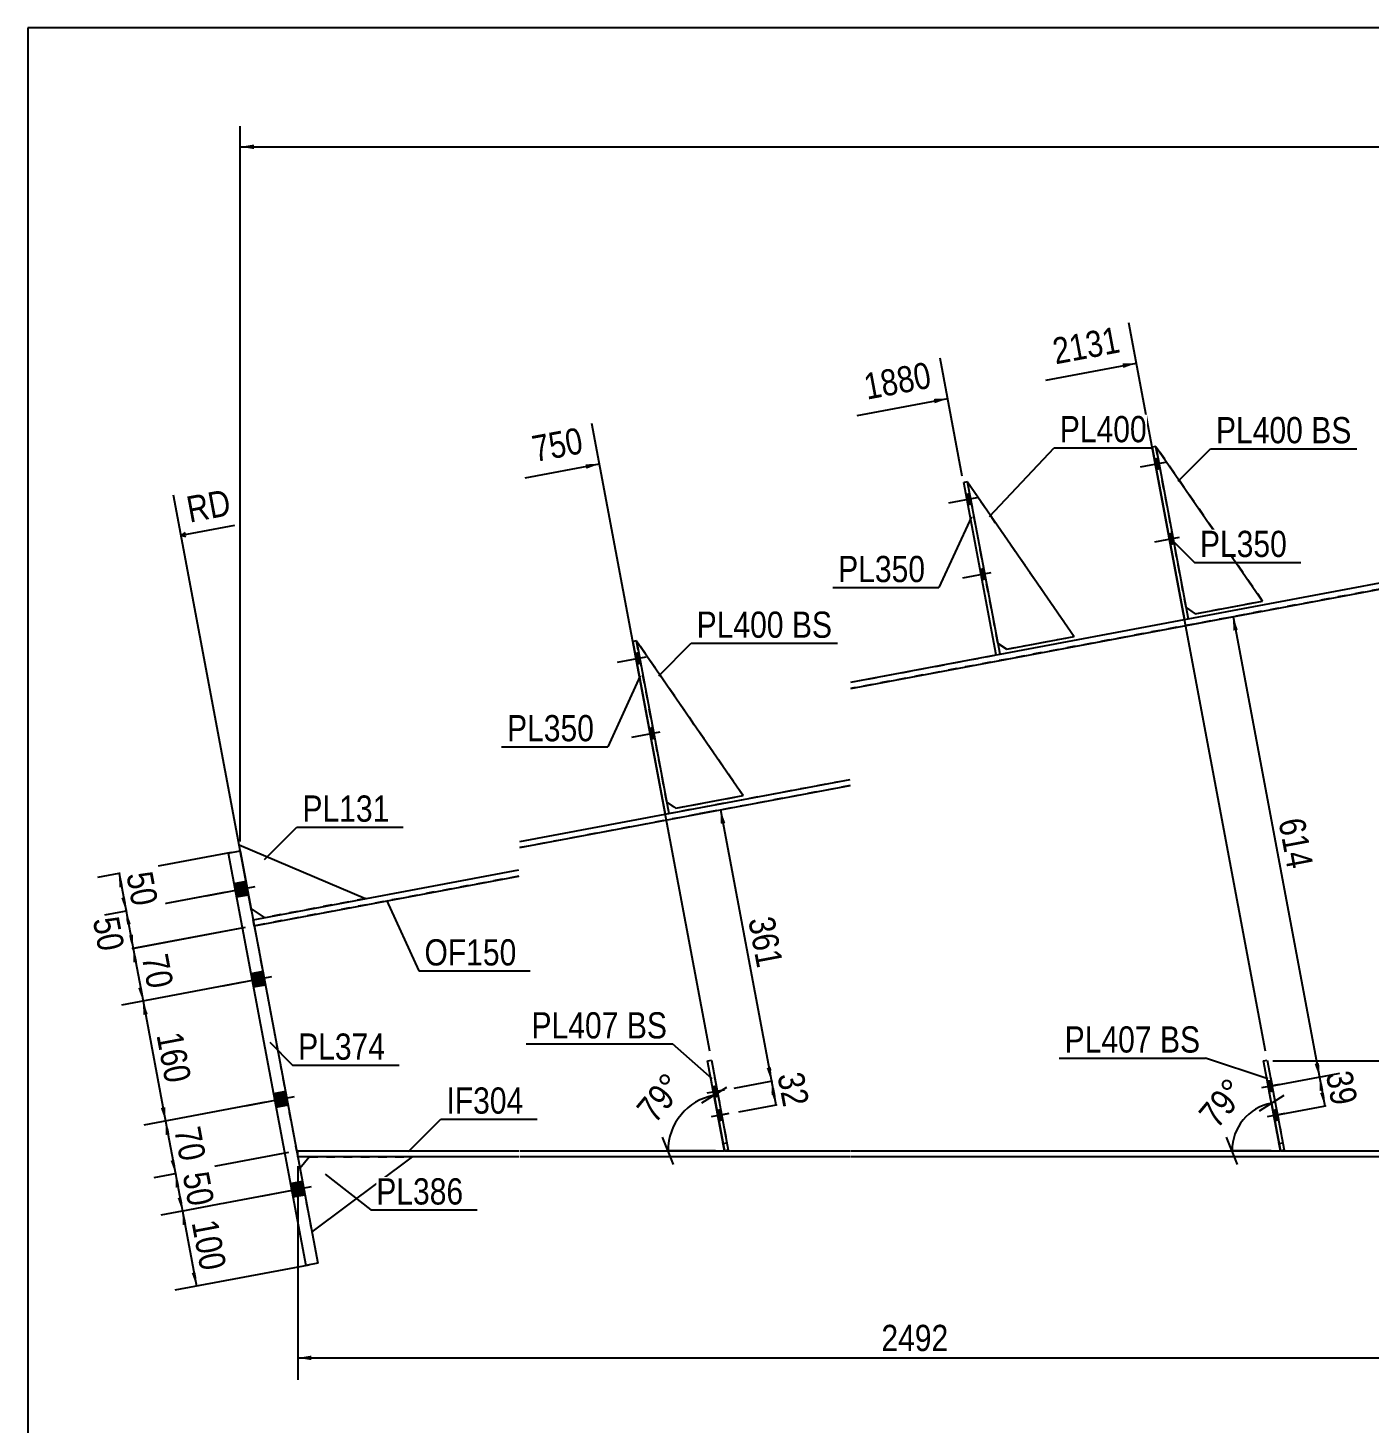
# Model space of a CAD drawing. Header units: millimetres. Extents: x -240 to 163, y -154 to 123.
# Drawn here: x -237.1 to -90.7, y -28.9 to 123.4 of the extents above; entities that cross this region are included whole.
import ezdxf

# ---------------------------------------------------------------- set-up
doc = ezdxf.new("R2010")
doc.units = ezdxf.units.MM
doc.linetypes.add('DXK_LINE_DOT1', pattern=[1.8814, 0.9407, -0.9407])
doc.linetypes.add('DXK_LINE_DOT2', pattern=[3.9198, 1.9599, -1.9599])
doc.styles.add('Arial Narrow', font='ARIALN.TTF', dxfattribs={"height": 0.2})

# ---------------------------------------------------------------- blocks, each defined once
blk = doc.blocks.new('Unknown-627308215-1211')
at = {"color": 5, "linetype": 'Continuous'}
for p, q in [((162.91, 123.44), (-237.09, 123.44)), ((-237.09, 123.44), (-237.09, -153.56))]:
    blk.add_line(p, q, dxfattribs=at)
blk = doc.blocks.new('Part-627308215-1392 - 1232')
at = {"color": 2, "linetype": 'Continuous'}
for p, q in [((-213.91, 33.59), (-214.03, 34.25)), ((-214.03, 34.25), (-200.21, 28.37)), ((-211.27, 26.29), (-212.72, 27.29))]:
    blk.add_line(p, q, dxfattribs=at)
at = {"color": 7, "linetype": 'DXK_LINE_DOT1'}
for p, q in [((-212.72, 27.29), (-213.91, 33.59)), ((-200.21, 28.37), (-211.27, 26.29))]:
    blk.add_line(p, q, dxfattribs=at)
blk = doc.blocks.new('Part-627308215-1397 - 1232')
at = {"color": 2, "linetype": 'Continuous'}
for p, q in [((-215.22, 33.35), (-213.91, 33.59)), ((-213.91, 33.59), (-205.45, -11.45)), ((-215.22, 33.35), (-206.76, -11.7)), ((-205.45, -11.45), (-206.76, -11.7))]:
    blk.add_line(p, q, dxfattribs=at)
blk = doc.blocks.new('Part-627308215-1387 - 1232')
at = {"color": 2, "linetype": 'Continuous'}
for p, q in [((-207.4, -1.06), (-206.38, 0.17)), ((-195.13, 0.17), (-206.09, -8.02))]:
    blk.add_line(p, q, dxfattribs=at)
at = {"color": 7, "linetype": 'DXK_LINE_DOT1'}
for p, q in [((-206.38, 0.17), (-195.13, 0.17)), ((-207.4, -1.06), (-206.09, -8.02))]:
    blk.add_line(p, q, dxfattribs=at)
blk = doc.blocks.new('Part-627308215-1556 - 1232')
at = {"color": 7, "linetype": 'DXK_LINE_DOT1'}
for p, q in [((-39.52, 71.55), (-147.22, 51.32)), ((-147.32, 40.71), (-183.37, 33.94)), ((-183.47, 30.83), (-212.37, 25.4)), ((-212.37, 25.4), (-207.76, 0.83)), ((-207.63, 0.83), (-183.47, 0.83)), ((-183.37, 0.83), (-161.03, 0.83)), ((-160.95, 0.83), (-147.32, 0.83)), ((-147.22, 0.83), (-100.34, 0.83)), ((-100.26, 0.83), (-39.52, 0.83))]:
    blk.add_line(p, q, dxfattribs=at)
at = {"color": 2, "linetype": 'Continuous'}
for p, q in [((-39.52, 0.83), (-39.52, 71.55)), ((-207.76, 0.83), (-207.63, 0.83))]:
    blk.add_line(p, q, dxfattribs=at)
blk = doc.blocks.new('Part-627308215-1529 - 1232')
at = {"color": 2, "linetype": 'Continuous'}
for p, q in [((-207.63, 0.17), (-207.63, 0.83)), ((-207.63, 0.83), (-183.47, 0.83)), ((-183.47, 0.17), (-207.63, 0.17)), ((-183.37, 0.83), (-161.03, 0.83)), ((-147.32, 0.17), (-183.37, 0.17)), ((-160.95, 0.83), (-147.32, 0.83)), ((-147.22, 0.83), (-100.34, 0.83)), ((-72.85, 0.17), (-147.22, 0.17)), ((-100.26, 0.83), (-72.85, 0.83))]:
    blk.add_line(p, q, dxfattribs=at)
at = {"color": 7, "linetype": 'DXK_LINE_DOT1'}
for p, q in [((-207.63, 0.17), (-207.63, 0.17)), ((-207.63, 0.17), (-207.63, 0.17)), ((-160.95, 0.83), (-161.03, 0.83)), ((-100.26, 0.83), (-100.34, 0.83)), ((-72.85, 0.83), (-72.85, 0.17))]:
    blk.add_line(p, q, dxfattribs=at)
blk = doc.blocks.new('Part-627308215-1465 - 1232')
at = {"color": 7, "linetype": 'DXK_LINE_DOT1'}
for p, q in [((-162.87, 10.65), (-162.46, 10.72)), ((-162.46, 10.72), (-160.62, 0.9)), ((-161.03, 0.82), (-162.87, 10.65)), ((-161.18, 1.64), (-160.77, 1.72)), ((-160.62, 0.9), (-161.03, 0.82))]:
    blk.add_line(p, q, dxfattribs=at)
blk = doc.blocks.new('Part-627308215-1534 - 1232')
at = {"color": 7, "linetype": 'DXK_LINE_DOT1'}
for p, q in [((-39.64, 72.2), (-72.39, 66.05)), ((-110.81, 58.84), (-110.4, 58.91)), ((-147.22, 52), (-130.95, 55.05)), ((-167.51, 37.6), (-147.32, 41.39)), ((-212.37, 25.4), (-212.49, 26.06))]:
    blk.add_line(p, q, dxfattribs=at)
at = {"color": 2, "linetype": 'Continuous'}
for p, q in [((-39.64, 72.2), (-71.98, 66.13)), ((-39.64, 72.2), (-39.52, 71.55)), ((-147.22, 51.32), (-39.52, 71.55)), ((-110.4, 58.91), (-72.39, 66.05)), ((-130.95, 55.05), (-110.81, 58.84)), ((-147.22, 52), (-131.36, 54.98)), ((-167.1, 37.67), (-147.32, 41.39)), ((-183.37, 33.94), (-147.32, 40.71)), ((-183.37, 34.62), (-167.51, 37.6)), ((-212.49, 26.06), (-183.47, 31.51)), ((-212.37, 25.4), (-183.47, 30.83))]:
    blk.add_line(p, q, dxfattribs=at)
blk = doc.blocks.new('Part-627308215-1470 - 1232')
at = {"color": 2, "linetype": 'Continuous'}
for p, q in [((-170.64, 56.51), (-158.99, 39.62)), ((-166.36, 38.24), (-158.99, 39.62)), ((-167.33, 38.9), (-166.36, 38.24))]:
    blk.add_line(p, q, dxfattribs=at)
at = {"color": 7, "linetype": 'DXK_LINE_DOT1'}
blk.add_line((-167.33, 38.9), (-170.64, 56.51), dxfattribs=at)
blk = doc.blocks.new('Part-627308215-1475 - 1232')
at = {"color": 2, "linetype": 'Continuous'}
for p, q in [((-170.64, 56.51), (-171.05, 56.43)), ((-171.05, 56.43), (-167.51, 37.6)), ((-170.64, 56.51), (-167.1, 37.67)), ((-167.51, 37.6), (-167.1, 37.67))]:
    blk.add_line(p, q, dxfattribs=at)
blk = doc.blocks.new('Part-627308215-1480 - 1232')
at = {"color": 2, "linetype": 'Continuous'}
for p, q in [((-134.49, 73.89), (-134.9, 73.81)), ((-131.36, 54.98), (-134.9, 73.81)), ((-130.95, 55.05), (-134.49, 73.89)), ((-131.36, 54.98), (-130.95, 55.05))]:
    blk.add_line(p, q, dxfattribs=at)
blk = doc.blocks.new('Bolt-627308215-1625 - 1232')
at = {"linetype": 'Continuous'}
for points in [[(-170.18, 54.05), (-170.39, 55.2), (-170.8, 55.12), (-170.58, 53.98)], [(-170.18, 54.05), (-170.39, 55.2), (-170.8, 55.12), (-170.58, 53.98)], [(-170.18, 54.05), (-170.39, 55.2), (-170.8, 55.12), (-170.58, 53.98)], [(-168.64, 45.86), (-168.85, 47.01), (-169.26, 46.93), (-169.05, 45.79)], [(-168.64, 45.86), (-168.85, 47.01), (-169.26, 46.93), (-169.05, 45.79)], [(-168.64, 45.86), (-168.85, 47.01), (-169.26, 46.93), (-169.05, 45.79)]]:
    blk.add_hatch(color=3, dxfattribs=at).paths.add_polyline_path(points)
at = {"color": 3, "linetype": 'Continuous'}
for p, q in [((-170.39, 55.2), (-170.8, 55.12)), ((-170.39, 55.2), (-170.8, 55.12)), ((-170.39, 55.2), (-170.8, 55.12)), ((-169.63, 54.75), (-172.74, 54.17)), ((-169.63, 54.75), (-172.74, 54.17)), ((-169.63, 54.75), (-172.74, 54.17)), ((-170.18, 54.05), (-170.58, 53.98)), ((-170.18, 54.05), (-170.58, 53.98)), ((-170.18, 54.05), (-170.58, 53.98)), ((-168.09, 46.56), (-171.2, 45.98)), ((-168.09, 46.56), (-171.2, 45.98)), ((-168.09, 46.56), (-171.2, 45.98)), ((-168.85, 47.01), (-169.26, 46.93)), ((-168.85, 47.01), (-169.26, 46.93)), ((-168.85, 47.01), (-169.26, 46.93)), ((-168.64, 45.86), (-169.05, 45.79)), ((-168.64, 45.86), (-169.05, 45.79)), ((-168.64, 45.86), (-169.05, 45.79))]:
    blk.add_line(p, q, dxfattribs=at)
blk = doc.blocks.new('Bolt-627308215-1613 - 1232')
at = {"linetype": 'Continuous'}
for points in [[(-161.72, 6.75), (-161.93, 7.9), (-162.34, 7.82), (-162.13, 6.68)], [(-161.23, 4.17), (-161.45, 5.32), (-161.86, 5.24), (-161.64, 4.1)]]:
    blk.add_hatch(color=3, dxfattribs=at).paths.add_polyline_path(points)
at = {"color": 3, "linetype": 'Continuous'}
for p, q in [((-161.93, 7.9), (-162.34, 7.82)), ((-161.17, 7.45), (-162.23, 7.25)), ((-161.72, 6.75), (-162.13, 6.68)), ((-161.45, 5.32), (-161.86, 5.24)), ((-160.68, 4.87), (-161.75, 4.67)), ((-161.23, 4.17), (-161.64, 4.1))]:
    blk.add_line(p, q, dxfattribs=at)
blk = doc.blocks.new('Bolt-627308215-1617 - 1232')
at = {"linetype": 'Continuous'}
for points in [[(-214.59, 29.99), (-214.31, 28.52), (-213, 28.76), (-213.28, 30.24)], [(-214.59, 29.99), (-214.31, 28.52), (-213, 28.76), (-213.28, 30.24)], [(-212.74, 20.16), (-212.47, 18.69), (-211.16, 18.93), (-211.43, 20.41)], [(-212.74, 20.16), (-212.47, 18.69), (-211.16, 18.93), (-211.43, 20.41)], [(-210.28, 7.06), (-210.01, 5.58), (-208.7, 5.83), (-208.97, 7.3)], [(-210.28, 7.06), (-210.01, 5.58), (-208.7, 5.83), (-208.97, 7.3)], [(-208.44, -2.77), (-208.16, -4.24), (-206.85, -4), (-207.13, -2.52)], [(-208.44, -2.77), (-208.16, -4.24), (-206.85, -4), (-207.13, -2.52)]]:
    blk.add_hatch(color=3, dxfattribs=at).paths.add_polyline_path(points)
at = {"color": 3, "linetype": 'Continuous'}
for p, q in [((-212.32, 29.65), (-217.64, 28.65)), ((-212.32, 29.65), (-217.64, 28.65)), ((-213.28, 30.24), (-214.59, 29.99)), ((-213.28, 30.24), (-214.59, 29.99)), ((-213, 28.76), (-214.31, 28.52)), ((-213, 28.76), (-214.31, 28.52)), ((-210.48, 19.82), (-215.8, 18.82)), ((-210.48, 19.82), (-215.8, 18.82)), ((-211.43, 20.41), (-212.74, 20.16)), ((-211.43, 20.41), (-212.74, 20.16)), ((-211.16, 18.93), (-212.47, 18.69)), ((-211.16, 18.93), (-212.47, 18.69)), ((-208.01, 6.72), (-213.34, 5.72)), ((-208.01, 6.72), (-213.34, 5.72)), ((-208.97, 7.3), (-210.28, 7.06)), ((-208.97, 7.3), (-210.28, 7.06)), ((-208.7, 5.83), (-210.01, 5.58)), ((-208.7, 5.83), (-210.01, 5.58)), ((-207.13, -2.52), (-208.44, -2.77)), ((-207.13, -2.52), (-208.44, -2.77)), ((-206.17, -3.11), (-211.49, -4.11)), ((-206.17, -3.11), (-211.49, -4.11)), ((-206.85, -4), (-208.16, -4.24)), ((-206.85, -4), (-208.16, -4.24))]:
    blk.add_line(p, q, dxfattribs=at)
blk = doc.blocks.new('Bolt-627308215-1624 - 1232')
at = {"color": 3, "linetype": 'DXK_LINE_DOT2'}
for p, q in [((-161.93, 7.9), (-162.34, 7.82)), ((-161.05, 7.47), (-163.75, 6.97)), ((-161.72, 6.75), (-162.13, 6.68)), ((-160.56, 4.89), (-163.26, 4.38)), ((-161.45, 5.32), (-161.86, 5.24)), ((-161.23, 4.17), (-161.64, 4.1))]:
    blk.add_line(p, q, dxfattribs=at)
blk = doc.blocks.new('Bolt-627308215-1626 - 1232')
at = {"linetype": 'Continuous'}
for points in [[(-134.03, 71.43), (-134.24, 72.58), (-134.65, 72.5), (-134.44, 71.36)], [(-134.03, 71.43), (-134.24, 72.58), (-134.65, 72.5), (-134.44, 71.36)], [(-134.03, 71.43), (-134.24, 72.58), (-134.65, 72.5), (-134.44, 71.36)], [(-132.49, 63.24), (-132.71, 64.39), (-133.12, 64.31), (-132.9, 63.17)], [(-132.49, 63.24), (-132.71, 64.39), (-133.12, 64.31), (-132.9, 63.17)], [(-132.49, 63.24), (-132.71, 64.39), (-133.12, 64.31), (-132.9, 63.17)]]:
    blk.add_hatch(color=3, dxfattribs=at).paths.add_polyline_path(points)
at = {"color": 3, "linetype": 'Continuous'}
for p, q in [((-133.48, 72.13), (-136.59, 71.55)), ((-133.48, 72.13), (-136.59, 71.55)), ((-133.48, 72.13), (-136.59, 71.55)), ((-134.24, 72.58), (-134.65, 72.5)), ((-134.24, 72.58), (-134.65, 72.5)), ((-134.24, 72.58), (-134.65, 72.5)), ((-134.03, 71.43), (-134.44, 71.36)), ((-134.03, 71.43), (-134.44, 71.36)), ((-134.03, 71.43), (-134.44, 71.36)), ((-132.71, 64.39), (-133.12, 64.31)), ((-132.71, 64.39), (-133.12, 64.31)), ((-132.71, 64.39), (-133.12, 64.31)), ((-131.94, 63.94), (-135.06, 63.36)), ((-131.94, 63.94), (-135.06, 63.36)), ((-131.94, 63.94), (-135.06, 63.36)), ((-132.49, 63.24), (-132.9, 63.17)), ((-132.49, 63.24), (-132.9, 63.17)), ((-132.49, 63.24), (-132.9, 63.17))]:
    blk.add_line(p, q, dxfattribs=at)
blk = doc.blocks.new('Part-627308215-1670 - 1232')
at = {"color": 7, "linetype": 'DXK_LINE_DOT1'}
for p, q in [((-134.53, 73.88), (-131.22, 56.27)), ((-122.88, 56.99), (-134.53, 73.88)), ((-130.25, 55.61), (-122.88, 56.99)), ((-131.22, 56.27), (-131.18, 56.24))]:
    blk.add_line(p, q, dxfattribs=at)
at = {"color": 2, "linetype": 'Continuous'}
for p, q in [((-130.25, 55.61), (-131.18, 56.24)), ((-130.21, 55.62), (-130.25, 55.61))]:
    blk.add_line(p, q, dxfattribs=at)
blk = doc.blocks.new('Part-627308215-1700 - 1232')
at = {"color": 7, "linetype": 'DXK_LINE_DOT1'}
for p, q in [((-158.99, 39.62), (-170.64, 56.51)), ((-166.36, 38.24), (-158.99, 39.62)), ((-167.33, 38.9), (-166.36, 38.24))]:
    blk.add_line(p, q, dxfattribs=at)
blk = doc.blocks.new('Part-627308215-1715 - 1232')
at = {"color": 2, "linetype": 'Continuous'}
for p, q in [((-162.87, 10.65), (-162.46, 10.72)), ((-162.46, 10.72), (-160.62, 0.9)), ((-161.03, 0.82), (-162.87, 10.65)), ((-160.62, 0.9), (-161.03, 0.82))]:
    blk.add_line(p, q, dxfattribs=at)
blk = doc.blocks.new('Part-627308215-1720 - 1232')
at = {"color": 2, "linetype": 'Continuous'}
for p, q in [((-134.49, 73.89), (-122.84, 57)), ((-130.21, 55.62), (-122.84, 57)), ((-131.18, 56.28), (-130.21, 55.62))]:
    blk.add_line(p, q, dxfattribs=at)
at = {"color": 7, "linetype": 'DXK_LINE_DOT1'}
blk.add_line((-131.18, 56.28), (-134.49, 73.89), dxfattribs=at)
blk = doc.blocks.new('Part-627308215-1726 - 1232')
at = {"color": 2, "linetype": 'Continuous'}
for p, q in [((-113.93, 77.75), (-114.34, 77.67)), ((-113.93, 77.75), (-110.4, 58.91)), ((-114.34, 77.67), (-110.81, 58.84)), ((-110.81, 58.84), (-110.4, 58.91))]:
    blk.add_line(p, q, dxfattribs=at)
blk = doc.blocks.new('Bolt-627308215-1727 - 1232')
at = {"linetype": 'Continuous'}
for points in [[(-113.47, 75.29), (-113.69, 76.44), (-114.1, 76.36), (-113.88, 75.22)], [(-113.47, 75.29), (-113.69, 76.44), (-114.1, 76.36), (-113.88, 75.22)], [(-113.47, 75.29), (-113.69, 76.44), (-114.1, 76.36), (-113.88, 75.22)], [(-111.93, 67.1), (-112.15, 68.25), (-112.56, 68.17), (-112.34, 67.03)], [(-111.93, 67.1), (-112.15, 68.25), (-112.56, 68.17), (-112.34, 67.03)], [(-111.93, 67.1), (-112.15, 68.25), (-112.56, 68.17), (-112.34, 67.03)]]:
    blk.add_hatch(color=3, dxfattribs=at).paths.add_polyline_path(points)
at = {"color": 3, "linetype": 'Continuous'}
for p, q in [((-113.69, 76.44), (-114.1, 76.36)), ((-113.69, 76.44), (-114.1, 76.36)), ((-113.69, 76.44), (-114.1, 76.36)), ((-112.92, 75.99), (-115.63, 75.48)), ((-112.92, 75.99), (-115.63, 75.48)), ((-112.92, 75.99), (-115.63, 75.48)), ((-113.47, 75.29), (-113.88, 75.22)), ((-113.47, 75.29), (-113.88, 75.22)), ((-113.47, 75.29), (-113.88, 75.22)), ((-111.39, 67.8), (-114.09, 67.29)), ((-111.39, 67.8), (-114.09, 67.29)), ((-111.39, 67.8), (-114.09, 67.29)), ((-112.15, 68.25), (-112.56, 68.17)), ((-112.15, 68.25), (-112.56, 68.17)), ((-112.15, 68.25), (-112.56, 68.17)), ((-111.93, 67.1), (-112.34, 67.03)), ((-111.93, 67.1), (-112.34, 67.03)), ((-111.93, 67.1), (-112.34, 67.03))]:
    blk.add_line(p, q, dxfattribs=at)
blk = doc.blocks.new('Part-627308215-1732 - 1232')
at = {"color": 2, "linetype": 'Continuous'}
for p, q in [((-113.93, 77.75), (-102.28, 60.86)), ((-110.63, 60.14), (-109.65, 59.48)), ((-109.65, 59.48), (-102.28, 60.86))]:
    blk.add_line(p, q, dxfattribs=at)
at = {"color": 7, "linetype": 'DXK_LINE_DOT1'}
blk.add_line((-110.63, 60.14), (-113.93, 77.75), dxfattribs=at)
blk = doc.blocks.new('Part-627308215-1737 - 1232')
at = {"color": 7, "linetype": 'DXK_LINE_DOT1'}
for p, q in [((-102.28, 60.86), (-113.93, 77.75)), ((-110.63, 60.14), (-109.65, 59.48)), ((-109.65, 59.48), (-102.28, 60.86))]:
    blk.add_line(p, q, dxfattribs=at)
blk = doc.blocks.new('Part-627308215-11089 - 1232')
at = {"color": 7, "linetype": 'DXK_LINE_DOT1'}
for p, q in [((-102.18, 10.65), (-101.77, 10.72)), ((-101.77, 10.72), (-99.92, 0.9)), ((-100.33, 0.82), (-102.18, 10.65)), ((-100.49, 1.64), (-100.08, 1.72)), ((-99.92, 0.9), (-100.33, 0.82))]:
    blk.add_line(p, q, dxfattribs=at)
blk = doc.blocks.new('Part-627308215-11092 - 1232')
at = {"color": 2, "linetype": 'Continuous'}
for p, q in [((-102.18, 10.65), (-101.77, 10.72)), ((-101.77, 10.72), (-99.92, 0.9)), ((-100.33, 0.82), (-102.18, 10.65)), ((-99.92, 0.9), (-100.33, 0.82))]:
    blk.add_line(p, q, dxfattribs=at)
blk = doc.blocks.new('Bolt-627308215-11095 - 1232')
at = {"color": 3, "linetype": 'DXK_LINE_DOT2'}
for p, q in [((-100.46, 8.07), (-103.17, 7.56)), ((-101.35, 8.49), (-101.76, 8.42)), ((-101.14, 7.35), (-101.54, 7.27)), ((-99.87, 4.89), (-102.57, 4.38)), ((-100.75, 5.32), (-101.16, 5.24)), ((-100.54, 4.17), (-100.95, 4.1))]:
    blk.add_line(p, q, dxfattribs=at)
blk = doc.blocks.new('Bolt-627308215-11098 - 1232')
at = {"linetype": 'Continuous'}
for points in [[(-101.14, 7.35), (-101.35, 8.49), (-101.76, 8.42), (-101.54, 7.27)], [(-100.54, 4.17), (-100.75, 5.32), (-101.16, 5.24), (-100.95, 4.1)]]:
    blk.add_hatch(color=3, dxfattribs=at).paths.add_polyline_path(points)
at = {"color": 3, "linetype": 'Continuous'}
for p, q in [((-101.35, 8.49), (-101.76, 8.42)), ((-100.59, 8.04), (-101.65, 7.84)), ((-101.14, 7.35), (-101.54, 7.27)), ((-100.75, 5.32), (-101.16, 5.24)), ((-99.99, 4.87), (-101.06, 4.67)), ((-100.54, 4.17), (-100.95, 4.1))]:
    blk.add_line(p, q, dxfattribs=at)
blk = doc.blocks.new('StraightDimension-627308215-10400 - 1232')
at = {"linetype": 'Continuous'}
for points in [[(-161.43, 36.53), (-161.47, 38.05), (-160.94, 36.62)], [(-155.94, 9.97), (-155.91, 8.45), (-156.43, 9.87)]]:
    blk.add_hatch(color=7, dxfattribs=at).paths.add_polyline_path(points)
at = {"color": 7, "linetype": 'Continuous'}
for p, q in [((-161.88, 37.98), (-163.82, 37.61)), ((-161.47, 38.05), (-155.91, 8.45)), ((-159.99, 7.68), (-153.69, 8.86))]:
    blk.add_line(p, q, dxfattribs=at)
at = {"color": 0}
blk.add_wipeout([(-157.92, 19.99), (-153.79, 20.77), (-155.03, 27.34), (-159.16, 26.56)], dxfattribs=at)
at = {"color": 3, "style": 'Arial Narrow'}
blk.add_text('361', height=2.863, rotation=-79.3661, dxfattribs=at).set_placement((-158.45, 26.08))
blk = doc.blocks.new('StraightDimension-627308215-12039 - 1232')
at = {"linetype": 'Continuous'}
blk.add_hatch(color=7, dxfattribs=at).paths.add_polyline_path([(-176.21, 75.8), (-174.69, 75.83), (-176.12, 75.3)])
at = {"color": 7, "linetype": 'Continuous'}
for p, q in [((-162.65, 11.71), (-175.52, 80.25)), ((-182.78, 74.31), (-174.69, 75.83))]:
    blk.add_line(p, q, dxfattribs=at)
at = {"color": 0, "linetype": 'Continuous'}
blk.add_wipeout([(-214.06, 69.81), (-214.84, 73.93), (-220.68, 72.84), (-219.91, 68.71)], dxfattribs=at)
at = {"color": 7, "linetype": 'Continuous'}
for p, q in [((-212.68, 27.04), (-221.2, 72.43)), ((-214.54, 69.11), (-220.37, 68.01)), ((-219.93, 68.35), (-220.37, 68.01)), ((-219.84, 67.86), (-220.37, 68.01))]:
    blk.add_line(p, q, dxfattribs=at)
at = {"color": 3, "linetype": 'Continuous', "style": 'Arial Narrow'}
blk.add_text('RD', height=2.863, rotation=10.6341, dxfattribs=at).set_placement((-219.43, 69.41))
at = {"color": 0}
blk.add_wipeout([(-175.62, 76.57), (-176.39, 80.7), (-182.96, 79.46), (-182.19, 75.33)], dxfattribs=at)
at = {"color": 3, "style": 'Arial Narrow'}
blk.add_text('750', height=2.863, rotation=10.6341, dxfattribs=at).set_placement((-181.71, 76.03))
blk = doc.blocks.new('StraightDimension-627308215-2110 - 1232')
at = {"linetype": 'Continuous'}
for points in [[(-225.57, 21.4), (-225.6, 22.92), (-225.08, 21.49)], [(-224.55, 18.71), (-224.52, 17.19), (-225.05, 18.61)]]:
    blk.add_hatch(color=7, dxfattribs=at).paths.add_polyline_path(points)
at = {"color": 7, "linetype": 'Continuous'}
for p, q in [((-213.35, 25.22), (-227.96, 22.48)), ((-225.6, 22.92), (-224.52, 17.19)), ((-213.59, 19.24), (-226.88, 16.74))]:
    blk.add_line(p, q, dxfattribs=at)
at = {"color": 0}
blk.add_wipeout([(-224.47, 17.69), (-220.34, 18.47), (-221.23, 23.24), (-225.36, 22.47)], dxfattribs=at)
at = {"color": 3, "style": 'Arial Narrow'}
blk.add_text('70', height=2.863, rotation=-79.3661, dxfattribs=at).set_placement((-224.66, 21.99))
blk = doc.blocks.new('StraightDimension-627308215-1872 - 1232')
at = {"linetype": 'Continuous'}
for points in [[(-206.13, -22.03), (-207.63, -21.78), (-206.13, -21.53)], [(-74.35, -21.53), (-72.85, -21.78), (-74.35, -22.03)]]:
    blk.add_hatch(color=7, dxfattribs=at).paths.add_polyline_path(points)
at = {"color": 7, "linetype": 'Continuous'}
for p, q in [((-207.63, -0.83), (-207.63, -24.18)), ((-72.85, -1.83), (-72.85, -24.18)), ((-207.63, -21.78), (-72.85, -21.78))]:
    blk.add_line(p, q, dxfattribs=at)
at = {"color": 0}
blk.add_wipeout([(-135.99, -21.63), (-135.99, -17.43), (-144.5, -17.43), (-144.5, -21.63)], dxfattribs=at)
at = {"color": 3, "style": 'Arial Narrow'}
blk.add_text('2492', height=2.863, dxfattribs=at).set_placement((-143.9, -21.03))
blk = doc.blocks.new('StraightDimension-627308215-2024 - 1232')
at = {"linetype": 'Continuous'}
blk.add_hatch(color=7, dxfattribs=at).paths.add_polyline_path([(-212.41, 110.21), (-213.91, 110.46), (-212.41, 110.71)])
at = {"color": 7, "linetype": 'Continuous'}
for p, q in [((-213.91, 34.59), (-213.91, 112.71)), ((-213.91, 110.46), (134.87, 110.46))]:
    blk.add_line(p, q, dxfattribs=at)
blk = doc.blocks.new('StraightDimension-627308215-2077 - 1232')
at = {"linetype": 'Continuous'}
for points in [[(-224.49, 15.67), (-224.52, 17.19), (-224, 15.76)], [(-222.09, 5.6), (-222.06, 4.08), (-222.58, 5.51)]]:
    blk.add_hatch(color=7, dxfattribs=at).paths.add_polyline_path(points)
at = {"color": 7, "linetype": 'Continuous'}
for p, q in [((-213.59, 19.24), (-226.88, 16.74)), ((-224.52, 17.19), (-222.06, 4.08)), ((-211.13, 6.14), (-224.42, 3.64))]:
    blk.add_line(p, q, dxfattribs=at)
at = {"color": 0}
blk.add_wipeout([(-222.53, 7.38), (-218.4, 8.15), (-219.63, 14.72), (-223.76, 13.95)], dxfattribs=at)
at = {"color": 3, "style": 'Arial Narrow'}
blk.add_text('160', height=2.863, rotation=-79.3661, dxfattribs=at).set_placement((-223.06, 13.47))
blk = doc.blocks.new('StraightDimension-627308215-2084 - 1232')
at = {"linetype": 'Continuous'}
for points in [[(-222.03, 2.56), (-222.06, 4.08), (-221.54, 2.65)], [(-221.01, -0.15), (-220.98, -1.67), (-221.5, -0.25)]]:
    blk.add_hatch(color=7, dxfattribs=at).paths.add_polyline_path(points)
at = {"color": 7, "linetype": 'Continuous'}
for p, q in [((-211.13, 6.14), (-224.42, 3.64)), ((-222.06, 4.08), (-220.98, -1.67)), ((-208.62, 0.65), (-223.34, -2.12))]:
    blk.add_line(p, q, dxfattribs=at)
at = {"color": 0}
blk.add_wipeout([(-220.93, -1.15), (-216.8, -0.38), (-217.69, 4.39), (-221.82, 3.62)], dxfattribs=at)
at = {"color": 3, "style": 'Arial Narrow'}
blk.add_text('70', height=2.863, rotation=-79.3661, dxfattribs=at).set_placement((-221.12, 3.14))
blk = doc.blocks.new('StraightDimension-627308215-2092 - 1232')
at = {"linetype": 'Continuous'}
for points in [[(-220.95, -3.19), (-220.98, -1.67), (-220.46, -3.1)], [(-220.25, -4.23), (-220.22, -5.75), (-220.74, -4.32)]]:
    blk.add_hatch(color=7, dxfattribs=at).paths.add_polyline_path(points)
at = {"color": 7, "linetype": 'Continuous'}
for p, q in [((-208.62, 0.65), (-223.34, -2.12)), ((-220.98, -1.67), (-220.22, -5.75)), ((-207.85, -3.42), (-222.57, -6.19))]:
    blk.add_line(p, q, dxfattribs=at)
at = {"color": 0}
blk.add_wipeout([(-220, -6.07), (-215.88, -5.29), (-216.77, -0.52), (-220.9, -1.3)], dxfattribs=at)
at = {"color": 3, "style": 'Arial Narrow'}
blk.add_text('50', height=2.863, rotation=-79.3661, dxfattribs=at).set_placement((-220.2, -1.77))
blk = doc.blocks.new('StraightDimension-627308215-2100 - 1232')
at = {"linetype": 'Continuous'}
for points in [[(-220.19, -7.27), (-220.22, -5.75), (-219.69, -7.17)], [(-218.71, -12.42), (-218.68, -13.94), (-219.2, -12.51)]]:
    blk.add_hatch(color=7, dxfattribs=at).paths.add_polyline_path(points)
at = {"color": 7, "linetype": 'Continuous'}
for p, q in [((-207.85, -3.42), (-222.57, -6.19)), ((-220.22, -5.75), (-218.68, -13.94)), ((-206.43, -11.64), (-221.04, -14.38))]:
    blk.add_line(p, q, dxfattribs=at)
at = {"color": 0}
blk.add_wipeout([(-218.68, -13.1), (-214.56, -12.32), (-215.79, -5.75), (-219.92, -6.53)], dxfattribs=at)
at = {"color": 3, "style": 'Arial Narrow'}
blk.add_text('100', height=2.863, rotation=-79.3661, dxfattribs=at).set_placement((-219.22, -7.01))
blk = doc.blocks.new('StraightDimension-627308215-2119 - 1232')
at = {"linetype": 'Continuous'}
for points in [[(-226.34, 25.49), (-226.37, 27.01), (-225.85, 25.59)], [(-225.63, 24.44), (-225.6, 22.92), (-226.12, 24.35)]]:
    blk.add_hatch(color=7, dxfattribs=at).paths.add_polyline_path(points)
at = {"color": 7, "linetype": 'Continuous'}
for p, q in [((-215.43, 29.07), (-228.58, 26.6)), ((-226.37, 27.01), (-225.6, 22.92)), ((-213.35, 25.22), (-227.81, 22.5))]:
    blk.add_line(p, q, dxfattribs=at)
at = {"color": 0}
blk.add_wipeout([(-229.81, 21.78), (-225.68, 22.55), (-226.58, 27.33), (-230.71, 26.55)], dxfattribs=at)
at = {"color": 3, "style": 'Arial Narrow'}
blk.add_text('50', height=2.863, rotation=-79.3661, dxfattribs=at).set_placement((-230.01, 26.07))
blk = doc.blocks.new('StraightDimension-627308215-2128 - 1232')
at = {"linetype": 'Continuous'}
for points in [[(-227.11, 29.59), (-227.14, 31.11), (-226.61, 29.68)], [(-226.4, 28.54), (-226.37, 27.01), (-226.89, 28.44)]]:
    blk.add_hatch(color=7, dxfattribs=at).paths.add_polyline_path(points)
at = {"color": 7, "linetype": 'Continuous'}
for p, q in [((-214.89, 33.41), (-229.5, 30.67)), ((-227.14, 31.11), (-226.37, 27.01)), ((-215.43, 29.07), (-228.73, 26.57))]:
    blk.add_line(p, q, dxfattribs=at)
at = {"color": 0}
blk.add_wipeout([(-226.16, 26.7), (-222.03, 27.48), (-222.93, 32.25), (-227.05, 31.48)], dxfattribs=at)
at = {"color": 3, "style": 'Arial Narrow'}
blk.add_text('50', height=2.863, rotation=-79.3661, dxfattribs=at).set_placement((-226.35, 31))
blk = doc.blocks.new('StraightDimension-627308215-10399 - 1232')
at = {"linetype": 'Continuous'}
for points in [[(-155.87, 6.93), (-155.91, 8.45), (-155.38, 7.02)], [(-155.45, 7.38), (-155.42, 5.86), (-155.94, 7.29)]]:
    blk.add_hatch(color=7, dxfattribs=at).paths.add_polyline_path(points)
at = {"color": 7, "linetype": 'Continuous'}
for p, q in [((-159.99, 7.68), (-153.69, 8.86)), ((-155.91, 8.45), (-155.42, 5.86)), ((-159.48, 5.1), (-153.21, 6.27))]:
    blk.add_line(p, q, dxfattribs=at)
at = {"color": 0}
blk.add_wipeout([(-155.07, 4.79), (-150.94, 5.57), (-151.84, 10.34), (-155.96, 9.57)], dxfattribs=at)
at = {"color": 3, "style": 'Arial Narrow'}
blk.add_text('32', height=2.863, rotation=-79.3661, dxfattribs=at).set_placement((-155.26, 9.09))
blk = doc.blocks.new('StraightDimension-627308215-11403 - 1232')
at = {"linetype": 'Continuous'}
for points in [[(-78.21, 9.15), (-77.96, 10.65), (-77.71, 9.15)], [(-77.71, 2.32), (-77.96, 0.82), (-78.21, 2.32)]]:
    blk.add_hatch(color=7, dxfattribs=at).paths.add_polyline_path(points)
at = {"color": 7, "linetype": 'Continuous'}
for p, q in [((-101.18, 10.65), (-75.56, 10.65)), ((-77.96, 0.82), (-77.96, 10.65)), ((-99.33, 0.82), (-75.56, 0.82))]:
    blk.add_line(p, q, dxfattribs=at)
at = {"color": 0}
blk.add_wipeout([(-78.11, 9.08), (-82.31, 9.08), (-82.31, 2.39), (-78.11, 2.39)], dxfattribs=at)
at = {"color": 3, "style": 'Arial Narrow'}
blk.add_text('118', height=2.863, rotation=90.0002, dxfattribs=at).set_placement((-78.71, 2.99))
blk = doc.blocks.new('StraightDimension-627308215-11870 - 1232')
at = {"linetype": 'Continuous'}
for points in [[(-96.04, 7.37), (-96.07, 8.89), (-95.55, 7.46)], [(-95.51, 7.24), (-95.48, 5.72), (-96, 7.14)]]:
    blk.add_hatch(color=7, dxfattribs=at).paths.add_polyline_path(points)
at = {"color": 7, "linetype": 'Continuous'}
for p, q in [((-101.43, 7.89), (-93.86, 9.31)), ((-96.07, 8.89), (-95.48, 5.72)), ((-100.83, 4.71), (-93.27, 6.13))]:
    blk.add_line(p, q, dxfattribs=at)
at = {"color": 0}
blk.add_wipeout([(-95.18, 4.94), (-91.05, 5.72), (-91.95, 10.49), (-96.08, 9.72)], dxfattribs=at)
at = {"color": 3, "style": 'Arial Narrow'}
blk.add_text('39', height=2.863, rotation=-79.3661, dxfattribs=at).set_placement((-95.38, 9.24))
blk = doc.blocks.new('StraightDimension-627308215-11871 - 1232')
at = {"linetype": 'Continuous'}
for points in [[(-105.48, 57.63), (-105.51, 59.15), (-104.99, 57.73)], [(-96.11, 10.41), (-96.07, 8.89), (-96.6, 10.32)]]:
    blk.add_hatch(color=7, dxfattribs=at).paths.add_polyline_path(points)
at = {"color": 7, "linetype": 'Continuous'}
for p, q in [((-131.53, 54.27), (-103.3, 59.57)), ((-105.51, 59.15), (-96.07, 8.89)), ((-101.43, 7.89), (-93.86, 9.31))]:
    blk.add_line(p, q, dxfattribs=at)
at = {"color": 0}
blk.add_wipeout([(-100.03, 30.76), (-95.9, 31.54), (-97.14, 38.11), (-101.26, 37.33)], dxfattribs=at)
at = {"color": 3, "style": 'Arial Narrow'}
blk.add_text('614', height=2.863, rotation=-79.3661, dxfattribs=at).set_placement((-100.56, 36.86))
blk = doc.blocks.new('StraightDimension-627308215-12037 - 1232')
at = {"linetype": 'Continuous'}
blk.add_hatch(color=7, dxfattribs=at).paths.add_polyline_path([(-117.58, 86.8), (-116.06, 86.83), (-117.49, 86.31)])
at = {"color": 7, "linetype": 'Continuous'}
for p, q in [((-101.95, 11.71), (-116.89, 91.25)), ((-125.95, 84.97), (-116.06, 86.83))]:
    blk.add_line(p, q, dxfattribs=at)
at = {"color": 0}
blk.add_wipeout([(-116.99, 87.57), (-117.76, 91.7), (-126.13, 90.13), (-125.36, 86)], dxfattribs=at)
at = {"color": 3, "style": 'Arial Narrow'}
blk.add_text('2131', height=2.863, rotation=10.6341, dxfattribs=at).set_placement((-124.88, 86.7))
blk = doc.blocks.new('StraightDimension-627308215-12038 - 1232')
at = {"linetype": 'Continuous'}
blk.add_hatch(color=7, dxfattribs=at).paths.add_polyline_path([(-138.18, 82.94), (-136.66, 82.97), (-138.09, 82.45)])
at = {"color": 7, "linetype": 'Continuous'}
for p, q in [((-135.07, 74.51), (-137.49, 87.39)), ((-146.55, 81.11), (-136.66, 82.97))]:
    blk.add_line(p, q, dxfattribs=at)
at = {"color": 0}
blk.add_wipeout([(-137.59, 83.71), (-138.36, 87.84), (-146.73, 86.27), (-145.96, 82.14)], dxfattribs=at)
at = {"color": 3, "style": 'Arial Narrow'}
blk.add_text('1880', height=2.863, rotation=10.6341, dxfattribs=at).set_placement((-145.48, 82.84))
blk = doc.blocks.new('AngleDimension-627308215-12845 - 1232')
at = {"color": 1, "linetype": 'Continuous'}
for p, q in [((-99.95, 6.89), (-102.67, 5.16)), ((-101.31, 6.02), (-100.34, 0.83)), ((-105.02, -0.67), (-106.22, 2.33)), ((-101.34, 0.83), (-105.62, 0.83)), ((-105.62, 0.83), (-100.34, 0.83))]:
    blk.add_line(p, q, dxfattribs=at)
blk.add_arc((-100.34, 0.83), 5.28, 100.6362, 180, dxfattribs=at)
at = {"color": 0}
blk.add_wipeout([(-103.03, 7.27), (-106.26, 9.95), (-110.39, 4.98), (-107.16, 2.3)], dxfattribs=at)
at = {"color": 136, "style": 'Arial Narrow'}
blk.add_text('79°', height=2.863, rotation=50.3172, dxfattribs=at).set_placement((-107.23, 3.14))
blk = doc.blocks.new('AngleDimension-627308215-12892 - 1232')
at = {"color": 1, "linetype": 'Continuous'}
for p, q in [((-160.8, 7.76), (-163.53, 6.03)), ((-162.17, 6.9), (-161.03, 0.83)), ((-166.6, -0.67), (-167.8, 2.33)), ((-162.03, 0.83), (-167.2, 0.83)), ((-167.2, 0.83), (-161.03, 0.83))]:
    blk.add_line(p, q, dxfattribs=at)
blk.add_arc((-161.03, 0.83), 6.17, 100.6362, 180, dxfattribs=at)
at = {"color": 0}
blk.add_wipeout([(-164.41, 7.83), (-167.64, 10.51), (-171.76, 5.54), (-168.53, 2.86)], dxfattribs=at)
at = {"color": 136, "style": 'Arial Narrow'}
blk.add_text('79°', height=2.863, rotation=50.3172, dxfattribs=at).set_placement((-168.61, 3.71))
blk = doc.blocks.new('Mark-627308215-1525 - 1232')
at = {"color": 0}
blk.add_wipeout([(-182.99, 4.89), (-182.99, 7.89), (-191.39, 7.89), (-191.39, 4.89)], dxfattribs=at)
blk.add_wipeout([(-182.99, 4.89), (-182.99, 7.89), (-191.39, 7.89), (-191.39, 4.89)], dxfattribs=at)
at = {"color": 7, "linetype": 'Continuous'}
for p, q in [((-195.53, 0.76), (-191.99, 4.29)), ((-191.99, 4.29), (-181.49, 4.29))]:
    blk.add_line(p, q, dxfattribs=at)
at = {"color": 3, "style": 'Arial Narrow'}
blk.add_text('IF304', height=2.863, dxfattribs=at).set_placement((-191.39, 4.89))
blk = doc.blocks.new('Mark-627308215-1530 - 1232')
at = {"color": 0}
blk.add_wipeout([(-183.74, 21.07), (-183.74, 24.07), (-193.79, 24.07), (-193.79, 21.07)], dxfattribs=at)
blk.add_wipeout([(-183.74, 21.07), (-183.74, 24.07), (-193.79, 24.07), (-193.79, 21.07)], dxfattribs=at)
at = {"color": 7, "linetype": 'Continuous'}
for p, q in [((-197.92, 28.21), (-194.39, 20.47)), ((-194.39, 20.47), (-182.24, 20.47))]:
    blk.add_line(p, q, dxfattribs=at)
at = {"color": 3, "style": 'Arial Narrow'}
blk.add_text('OF150', height=2.863, dxfattribs=at).set_placement((-193.79, 21.07))
blk = doc.blocks.new('Mark-627308215-1383 - 1232')
at = {"color": 0}
blk.add_wipeout([(-189.54, -5.03), (-189.54, -2.03), (-199.05, -2.03), (-199.05, -5.03)], dxfattribs=at)
blk.add_wipeout([(-189.54, -5.03), (-189.54, -2.03), (-199.05, -2.03), (-199.05, -5.03)], dxfattribs=at)
at = {"color": 7, "linetype": 'Continuous'}
for p, q in [((-204.62, -1.7), (-199.65, -5.63)), ((-199.65, -5.63), (-188.04, -5.63))]:
    blk.add_line(p, q, dxfattribs=at)
at = {"color": 3, "style": 'Arial Narrow'}
blk.add_text('PL386', height=2.863, dxfattribs=at).set_placement((-199.05, -5.03))
blk = doc.blocks.new('Mark-627308215-1388 - 1232')
at = {"color": 0}
blk.add_wipeout([(-197.6, 36.77), (-197.6, 39.77), (-207.11, 39.77), (-207.11, 36.77)], dxfattribs=at)
blk.add_wipeout([(-197.6, 36.77), (-197.6, 39.77), (-207.11, 39.77), (-207.11, 36.77)], dxfattribs=at)
at = {"color": 7, "linetype": 'Continuous'}
for p, q in [((-211.24, 32.63), (-207.71, 36.17)), ((-207.71, 36.17), (-196.1, 36.17))]:
    blk.add_line(p, q, dxfattribs=at)
at = {"color": 3, "style": 'Arial Narrow'}
blk.add_text('PL131', height=2.863, dxfattribs=at).set_placement((-207.11, 36.77))
blk = doc.blocks.new('Mark-627308215-1393 - 1232')
at = {"color": 0}
blk.add_wipeout([(-198.07, 10.78), (-198.07, 13.78), (-207.58, 13.78), (-207.58, 10.78)], dxfattribs=at)
blk.add_wipeout([(-198.07, 10.78), (-198.07, 13.78), (-207.58, 13.78), (-207.58, 10.78)], dxfattribs=at)
at = {"color": 7, "linetype": 'Continuous'}
for p, q in [((-210.69, 12.68), (-208.18, 10.18)), ((-208.18, 10.18), (-196.57, 10.18))]:
    blk.add_line(p, q, dxfattribs=at)
at = {"color": 3, "style": 'Arial Narrow'}
blk.add_text('PL374', height=2.863, dxfattribs=at).set_placement((-207.58, 10.78))
blk = doc.blocks.new('Mark-627308215-1471 - 1232')
at = {"color": 7, "linetype": 'Continuous'}
blk.add_line((-170.23, 52.69), (-173.76, 44.95), dxfattribs=at)
at = {"color": 0}
blk.add_wipeout([(-175.26, 45.55), (-175.26, 48.55), (-184.77, 48.55), (-184.77, 45.55)], dxfattribs=at)
blk.add_wipeout([(-175.26, 45.55), (-175.26, 48.55), (-184.77, 48.55), (-184.77, 45.55)], dxfattribs=at)
at = {"color": 7, "linetype": 'Continuous'}
blk.add_line((-185.37, 44.95), (-173.76, 44.95), dxfattribs=at)
at = {"color": 3, "style": 'Arial Narrow'}
blk.add_text('PL350', height=2.863, dxfattribs=at).set_placement((-184.77, 45.55))
blk = doc.blocks.new('Mark-627308215-1476 - 1232')
at = {"color": 7, "linetype": 'Continuous'}
blk.add_line((-134.08, 70.07), (-137.62, 62.33), dxfattribs=at)
at = {"color": 0}
blk.add_wipeout([(-139.12, 62.93), (-139.12, 65.93), (-148.62, 65.93), (-148.62, 62.93)], dxfattribs=at)
blk.add_wipeout([(-139.12, 62.93), (-139.12, 65.93), (-148.62, 65.93), (-148.62, 62.93)], dxfattribs=at)
at = {"color": 7, "linetype": 'Continuous'}
blk.add_line((-149.22, 62.33), (-137.62, 62.33), dxfattribs=at)
at = {"color": 3, "style": 'Arial Narrow'}
blk.add_text('PL350', height=2.863, dxfattribs=at).set_placement((-148.62, 62.93))
blk = doc.blocks.new('MarkSet-627308215-2365 - 1232')
at = {"color": 0}
for points in [[(-154.57, 56.85), (-154.57, 59.85), (-164.07, 59.85), (-164.07, 56.85)], [(-149.28, 56.85), (-149.28, 59.85), (-153.67, 59.85), (-153.67, 56.85)]]:
    blk.add_wipeout(points, dxfattribs=at)
for points in [[(-154.57, 56.85), (-154.57, 59.85), (-164.07, 59.85), (-164.07, 56.85)], [(-149.28, 56.85), (-149.28, 59.85), (-153.67, 59.85), (-153.67, 56.85)]]:
    blk.add_wipeout(points, dxfattribs=at)
at = {"color": 7, "linetype": 'Continuous'}
for p, q in [((-168.21, 52.71), (-164.67, 56.25)), ((-164.67, 56.25), (-148.68, 56.25))]:
    blk.add_line(p, q, dxfattribs=at)
at = {"color": 3, "style": 'Arial Narrow'}
for s, p in [('PL400', (-164.07, 56.85)), ('BS', (-153.67, 56.85))]:
    blk.add_text(s, height=2.863, dxfattribs=at).set_placement(p)
blk = doc.blocks.new('Mark-627308215-1722 - 1232')
at = {"color": 0}
blk.add_wipeout([(-99.61, 65.67), (-99.61, 68.67), (-109.12, 68.67), (-109.12, 65.67)], dxfattribs=at)
blk.add_wipeout([(-99.61, 65.67), (-99.61, 68.67), (-109.12, 68.67), (-109.12, 65.67)], dxfattribs=at)
at = {"color": 7, "linetype": 'Continuous'}
for p, q in [((-112.22, 67.57), (-109.72, 65.07)), ((-109.72, 65.07), (-98.11, 65.07))]:
    blk.add_line(p, q, dxfattribs=at)
at = {"color": 3, "style": 'Arial Narrow'}
blk.add_text('PL350', height=2.863, dxfattribs=at).set_placement((-109.12, 65.67))
blk = doc.blocks.new('MarkSet-627308215-2244 - 1232')
at = {"color": 0}
for points in [[(-97.86, 78.09), (-97.86, 81.09), (-107.37, 81.09), (-107.37, 78.09)], [(-92.58, 78.09), (-92.58, 81.09), (-96.96, 81.09), (-96.96, 78.09)]]:
    blk.add_wipeout(points, dxfattribs=at)
for points in [[(-97.86, 78.09), (-97.86, 81.09), (-107.37, 81.09), (-107.37, 78.09)], [(-92.58, 78.09), (-92.58, 81.09), (-96.96, 81.09), (-96.96, 78.09)]]:
    blk.add_wipeout(points, dxfattribs=at)
at = {"color": 7, "linetype": 'Continuous'}
for p, q in [((-111.5, 73.95), (-107.97, 77.49)), ((-107.97, 77.49), (-91.98, 77.49))]:
    blk.add_line(p, q, dxfattribs=at)
at = {"color": 3, "style": 'Arial Narrow'}
for s, p in [('PL400', (-107.37, 78.09)), ('BS', (-96.96, 78.09))]:
    blk.add_text(s, height=2.863, dxfattribs=at).set_placement(p)
blk = doc.blocks.new('MarkSet-627308215-2273 - 1232')
at = {"color": 0}
for points in [[(-172.59, 13.1), (-172.59, 16.1), (-182.1, 16.1), (-182.1, 13.1)], [(-167.31, 13.1), (-167.31, 16.1), (-171.69, 16.1), (-171.69, 13.1)]]:
    blk.add_wipeout(points, dxfattribs=at)
for points in [[(-172.59, 13.1), (-172.59, 16.1), (-182.1, 16.1), (-182.1, 13.1)], [(-167.31, 13.1), (-167.31, 16.1), (-171.69, 16.1), (-171.69, 13.1)]]:
    blk.add_wipeout(points, dxfattribs=at)
at = {"color": 7, "linetype": 'Continuous'}
for p in [(-182.7, 12.5), (-162.39, 8.71)]:
    blk.add_line(p, (-166.71, 12.5), dxfattribs=at)
at = {"color": 3, "style": 'Arial Narrow'}
for s, p in [('PL407', (-182.1, 13.1)), ('BS', (-171.69, 13.1))]:
    blk.add_text(s, height=2.863, dxfattribs=at).set_placement(p)
blk = doc.blocks.new('MarkSet-627308215-2314 - 1232')
at = {"color": 0}
blk.add_wipeout([(-114.91, 78.2), (-114.91, 81.2), (-124.42, 81.2), (-124.42, 78.2)], dxfattribs=at)
blk.add_wipeout([(-114.91, 78.2), (-114.91, 81.2), (-124.42, 81.2), (-124.42, 78.2)], dxfattribs=at)
at = {"color": 7, "linetype": 'Continuous'}
for p, q in [((-132.1, 70.09), (-125.02, 77.6)), ((-125.02, 77.6), (-114.31, 77.6))]:
    blk.add_line(p, q, dxfattribs=at)
at = {"color": 3, "style": 'Arial Narrow'}
blk.add_text('PL400', height=2.863, dxfattribs=at).set_placement((-124.42, 78.2))
blk = doc.blocks.new('MarkSet-627308215-11125 - 1232')
at = {"color": 0}
for points in [[(-114.38, 11.56), (-114.38, 14.56), (-123.89, 14.56), (-123.89, 11.56)], [(-109.1, 11.56), (-109.1, 14.56), (-113.48, 14.56), (-113.48, 11.56)]]:
    blk.add_wipeout(points, dxfattribs=at)
for points in [[(-114.38, 11.56), (-114.38, 14.56), (-123.89, 14.56), (-123.89, 11.56)], [(-109.1, 11.56), (-109.1, 14.56), (-113.48, 14.56), (-113.48, 11.56)]]:
    blk.add_wipeout(points, dxfattribs=at)
at = {"color": 7, "linetype": 'Continuous'}
for p in [(-124.49, 10.96), (-101.7, 8.71)]:
    blk.add_line(p, (-108.5, 10.96), dxfattribs=at)
at = {"color": 3, "style": 'Arial Narrow'}
for s, p in [('PL407', (-123.89, 11.56)), ('BS', (-113.48, 11.56))]:
    blk.add_text(s, height=2.863, dxfattribs=at).set_placement(p)

msp = doc.modelspace()

# ---------------------------------------------------------------- block references
for name in ['Unknown-627308215-1211', 'Part-627308215-1726 - 1232', 'Part-627308215-1732 - 1232', 'Part-627308215-1737 - 1232', 'Bolt-627308215-1727 - 1232', 'Part-627308215-1480 - 1232', 'Part-627308215-1670 - 1232', 'Part-627308215-1720 - 1232', 'Part-627308215-1534 - 1232', 'Bolt-627308215-1626 - 1232', 'Part-627308215-1556 - 1232', 'Part-627308215-1475 - 1232', 'Part-627308215-1470 - 1232', 'Part-627308215-1700 - 1232', 'Bolt-627308215-1625 - 1232', 'Part-627308215-1397 - 1232', 'Part-627308215-1392 - 1232', 'Bolt-627308215-1617 - 1232', 'Part-627308215-1465 - 1232', 'Part-627308215-1715 - 1232', 'Part-627308215-11089 - 1232', 'Part-627308215-11092 - 1232', 'Bolt-627308215-1624 - 1232', 'Bolt-627308215-1613 - 1232', 'Bolt-627308215-11095 - 1232', 'Bolt-627308215-11098 - 1232', 'Part-627308215-1529 - 1232', 'Part-627308215-1387 - 1232']:
    msp.add_blockref(name, (0, 0))

# ---------------------------------------------------------------- next in the draw order: block references
for name in ['StraightDimension-627308215-10400 - 1232', 'StraightDimension-627308215-11403 - 1232', 'Mark-627308215-1525 - 1232', 'StraightDimension-627308215-1872 - 1232']:
    msp.add_blockref(name, (0, 0))

# ---------------------------------------------------------------- next in the draw order: block references
for name in ['StraightDimension-627308215-12039 - 1232', 'AngleDimension-627308215-12892 - 1232', 'StraightDimension-627308215-10399 - 1232', 'StraightDimension-627308215-11870 - 1232', 'Mark-627308215-1383 - 1232']:
    msp.add_blockref(name, (0, 0))

# ---------------------------------------------------------------- next in the draw order: block references
for name in ['StraightDimension-627308215-2024 - 1232', 'Mark-627308215-1530 - 1232', 'StraightDimension-627308215-2110 - 1232', 'MarkSet-627308215-2273 - 1232']:
    msp.add_blockref(name, (0, 0))

# ---------------------------------------------------------------- next in the draw order: block references
for name in ['StraightDimension-627308215-12038 - 1232', 'Mark-627308215-1476 - 1232', 'MarkSet-627308215-2365 - 1232', 'StraightDimension-627308215-11871 - 1232', 'Mark-627308215-1471 - 1232', 'Mark-627308215-1388 - 1232', 'StraightDimension-627308215-2119 - 1232', 'StraightDimension-627308215-2077 - 1232']:
    msp.add_blockref(name, (0, 0))

# ---------------------------------------------------------------- next in the draw order: block references
for name in ['StraightDimension-627308215-12037 - 1232', 'StraightDimension-627308215-2128 - 1232', 'Mark-627308215-1393 - 1232', 'AngleDimension-627308215-12845 - 1232', 'StraightDimension-627308215-2084 - 1232']:
    msp.add_blockref(name, (0, 0))

# ---------------------------------------------------------------- next in the draw order: block references
for name in ['MarkSet-627308215-2314 - 1232', 'MarkSet-627308215-2244 - 1232', 'Mark-627308215-1722 - 1232', 'MarkSet-627308215-11125 - 1232', 'StraightDimension-627308215-2092 - 1232']:
    msp.add_blockref(name, (0, 0))

# ---------------------------------------------------------------- next in the draw order: block references
msp.add_blockref('StraightDimension-627308215-2100 - 1232', (0, 0))

doc.saveas('drawing.dxf')
